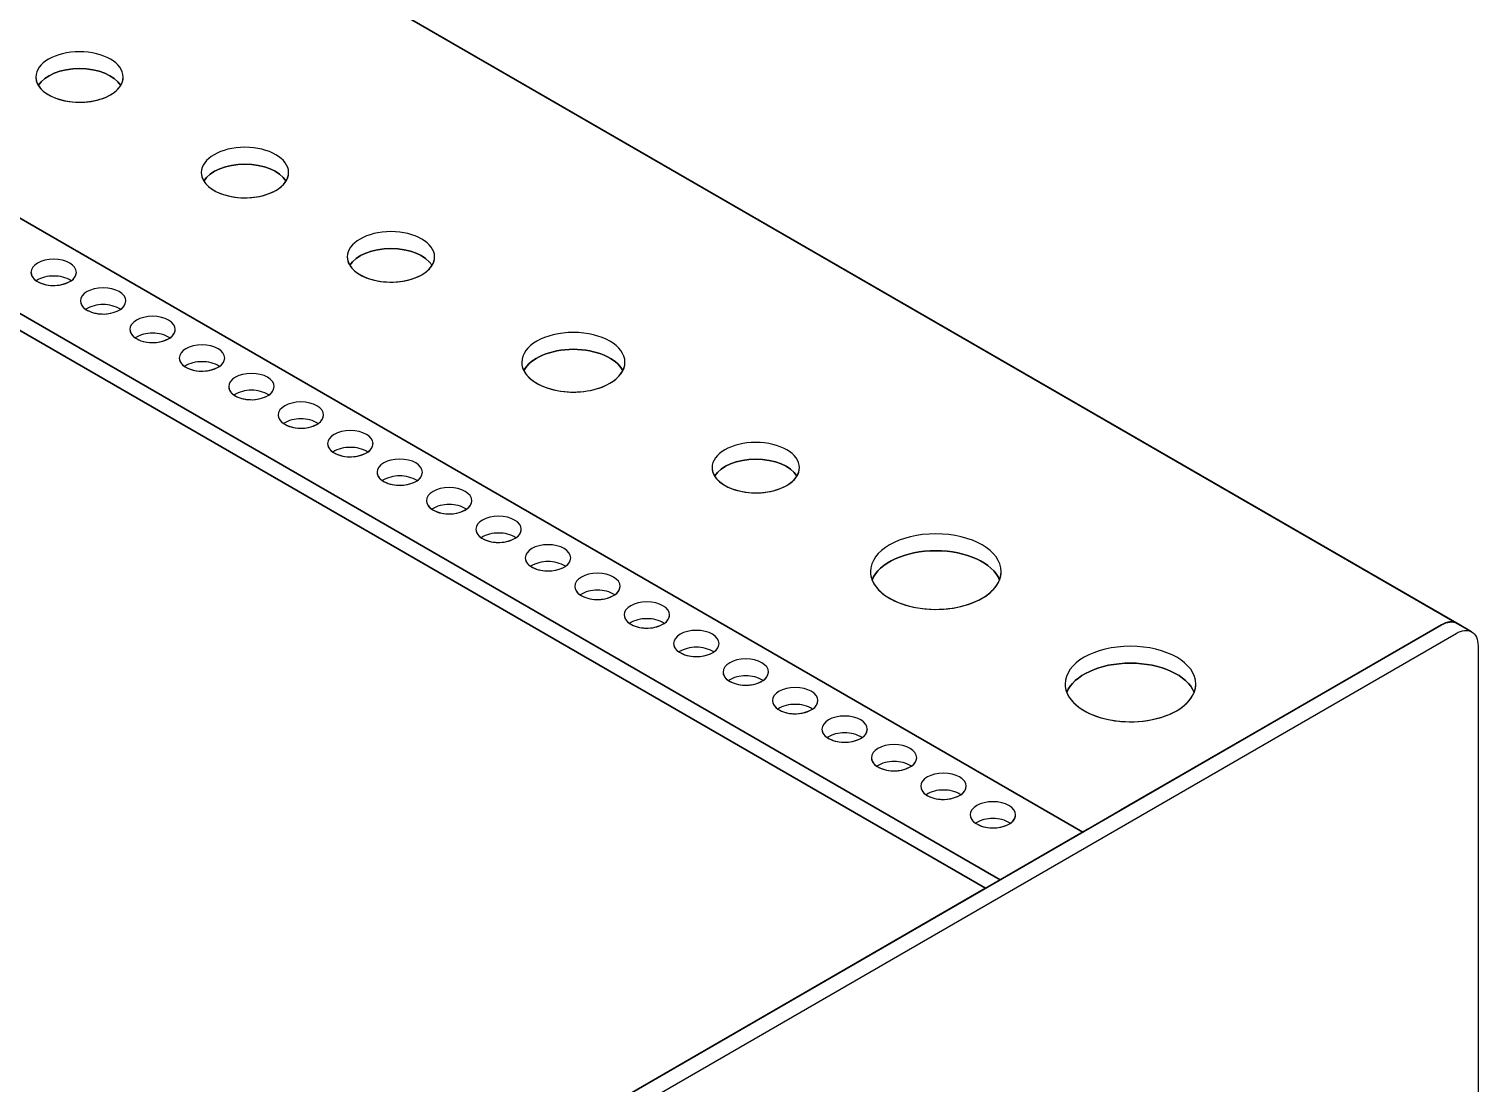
# Model space of a CAD drawing. Header units: inches. Extents: x -5.2 to 15.6, y -18.4 to 3.6.
# Drawn here: x 11.082 to 15.228, y -15.364 to -12.35 of the extents above; entities that cross this region are included whole.
import ezdxf

# ---------------------------------------------------------------- set-up
doc = ezdxf.new("R2010")
doc.units = ezdxf.units.IN
doc.header["$LTSCALE"] = 0.5
doc.header["$MEASUREMENT"] = 0
doc.layers.get('0').update_dxf_attribs({"lineweight": 25, "true_color": 0x000000})

msp = doc.modelspace()

# ---------------------------------------------------------------- linework, layer by layer
for p, q in [((15.1682, -14.0502), (4.684, -7.9972)), ((15.1682, -14.0502), (4.684, -7.9972)), ((4.684, -7.9972), (15.1671, -14.0495)), ((4.6857, -7.998), (15.1682, -14.0502)), ((15.1671, -14.0495), (4.6857, -7.998)), ((14.0973, -14.6465), (3.6691, -8.6258)), ((3.6691, -8.6258), (14.0973, -14.6465)), ((14.0973, -14.6465), (3.6691, -8.6258)), ((3.4325, -8.7624), (13.8606, -14.7831)), ((13.8606, -14.7831), (3.4325, -8.7624)), ((3.4325, -8.7624), (13.8606, -14.7831)), ((3.4325, -8.8106), (13.8189, -14.8072)), ((13.8189, -14.8072), (4.653, -9.5152)), ((4.653, -9.5152), (13.8189, -14.8072)), ((15.1671, -14.0495), (15.1682, -14.0502)), ((15.1674, -14.0498), (15.1693, -14.0509)), ((15.2092, -14.0739), (15.1674, -14.0498)), ((15.2092, -14.0739), (15.1682, -14.0502)), ((15.2092, -14.0739), (15.1684, -14.0503)), ((15.1693, -14.0509), (15.2092, -14.0739)), ((10.2925, -16.8431), (15.1232, -14.0542)), ((10.3343, -16.8672), (15.1649, -14.0783)), ((10.3343, -16.8672), (15.1649, -14.0783)), ((10.3343, -16.8672), (15.1649, -14.0783)), ((15.1229, -14.0543), (14.1967, -14.5891)), ((14.2039, -14.5843), (15.1226, -14.0539)), ((14.2039, -14.5843), (15.1226, -14.054)), ((14.2039, -14.5849), (15.1226, -14.0542)), ((15.1226, -14.0542), (14.2039, -14.5843)), ((14.2039, -14.5849), (15.1229, -14.0543)), ((15.1226, -14.054), (15.1226, -14.0539)), ((15.1226, -14.0539), (15.1232, -14.0542)), ((15.1226, -14.0545), (15.1226, -14.0539)), ((15.2275, -14.1145), (15.2275, -15.5128)), ((15.2275, -14.1145), (15.2275, -15.5128)), ((15.2275, -14.1145), (15.2275, -15.5128)), ((14.1967, -14.5891), (14.0973, -14.6465)), ((14.2039, -14.5849), (14.1092, -14.6396)), ((14.1967, -14.5891), (14.1092, -14.6396)), ((14.1092, -14.6396), (14.1967, -14.5891)), ((14.1967, -14.5891), (14.2039, -14.5849)), ((14.2039, -14.5849), (14.1967, -14.5891)), ((14.2039, -14.5843), (14.2039, -14.5849)), ((14.2039, -14.5843), (14.2039, -14.5849)), ((14.2039, -14.5843), (14.2039, -14.5849)), ((14.0973, -14.6465), (13.8189, -14.8072)), ((14.1092, -14.6396), (13.8606, -14.7831)), ((13.8606, -14.7831), (14.0973, -14.6465)), ((13.8606, -14.7831), (14.0973, -14.6465)), ((14.0973, -14.6465), (14.1092, -14.6396)), ((14.0973, -14.6465), (14.109, -14.6397)), ((14.109, -14.6397), (14.1093, -14.6396)), ((13.8606, -14.7831), (10.7522, -16.5778)), ((13.8189, -14.8072), (13.8606, -14.7831)), ((13.8189, -14.8072), (13.8606, -14.7831)), ((13.8189, -14.8072), (10.5355, -16.7028)), ((10.7522, -16.5778), (13.8189, -14.8072)), ((10.7522, -16.5778), (13.8189, -14.8072))]:
    msp.add_line(p, q)
for centre, radius, start, end in [((11.1474, -12.4867), 0.0458, 180.6547, 212.517), ((11.1474, -12.4867), 0.0458, 180.6547, 212.517), ((11.2761, -12.4663), 0.0818, 298.3461, 326.5573), ((11.2761, -12.4663), 0.0818, 298.3461, 326.5573), ((11.3057, -12.4867), 0.0458, 327.483, 359.3453), ((11.3057, -12.4867), 0.0458, 327.483, 359.3453), ((11.6205, -12.76), 0.0457, 180.5831, 212.523), ((11.6205, -12.76), 0.0457, 180.5831, 212.523), ((11.7791, -12.7599), 0.0458, 327.4025, 359.3195), ((11.7791, -12.7599), 0.0458, 327.4025, 359.3195), ((11.7493, -12.7395), 0.0819, 298.3784, 326.5649), ((11.7493, -12.7395), 0.0819, 298.3784, 326.5649), ((12.0381, -13.001), 0.0458, 180.6796, 212.5963), ((12.0381, -13.001), 0.0458, 180.6796, 212.5963), ((12.1967, -13.0011), 0.0457, 327.4782, 359.4178), ((12.1967, -13.0011), 0.0457, 327.4782, 359.4178), ((11.118, -13.0436), 0.0303, 184.212, 240.251), ((11.118, -13.0436), 0.0303, 184.212, 240.251), ((11.1503, -13.1467), 0.0902, 88.4682, 121.6671), ((11.1503, -13.1467), 0.0902, 88.4682, 121.6671), ((11.1503, -13.1467), 0.0902, 88.4682, 121.6671), ((11.1551, -13.1467), 0.0902, 58.3329, 91.5318), ((11.1551, -13.1467), 0.0902, 58.3329, 91.5318), ((11.1551, -13.1467), 0.0902, 58.3329, 91.5318), ((11.1853, -13.0427), 0.0325, 294.1845, 354.4984), ((11.1874, -13.0436), 0.0303, 299.749, 355.788), ((11.1874, -13.0436), 0.0303, 299.749, 355.788), ((12.167, -12.9807), 0.0817, 298.2978, 326.5684), ((12.167, -12.9807), 0.0817, 298.2978, 326.5684), ((11.1498, -12.9946), 0.0887, 238.1486, 270.0692), ((11.1498, -12.9946), 0.0887, 238.1486, 270.0692), ((11.1523, -12.9812), 0.1022, 256.1463, 296.9564), ((11.1541, -12.988), 0.0953, 267.4582, 297.852), ((11.1541, -12.988), 0.0953, 267.4582, 297.852), ((11.1701, -13.0228), 0.0571, 299.9447, 304.4805), ((11.1701, -13.0228), 0.0571, 299.9447, 304.4805), ((11.2594, -13.1252), 0.0303, 184.2121, 240.2507), ((11.2594, -13.1252), 0.0303, 184.2121, 240.2507), ((11.2917, -13.2283), 0.0902, 88.468, 121.6669), ((11.2917, -13.2283), 0.0902, 88.468, 121.6669), ((11.2917, -13.2283), 0.0902, 88.468, 121.6669), ((11.2965, -13.2283), 0.0902, 58.3331, 91.532), ((11.2965, -13.2283), 0.0902, 58.3331, 91.532), ((11.2965, -13.2283), 0.0902, 58.3331, 91.532), ((11.3268, -13.1244), 0.0325, 294.1763, 354.5064), ((11.3288, -13.1252), 0.0303, 299.7493, 355.7879), ((11.3288, -13.1252), 0.0303, 299.7493, 355.7879), ((11.2912, -13.0762), 0.0887, 238.149, 270.0689), ((11.2912, -13.0762), 0.0887, 238.149, 270.0689), ((11.2937, -13.0629), 0.1022, 256.1465, 296.9565), ((11.2955, -13.0697), 0.0953, 267.4577, 297.8526), ((11.2955, -13.0697), 0.0953, 267.4577, 297.8526), ((11.3115, -13.1045), 0.0571, 299.9428, 304.4799), ((11.3115, -13.1045), 0.0571, 299.9428, 304.4799), ((11.4008, -13.2069), 0.0303, 184.2121, 240.251), ((11.4008, -13.2069), 0.0303, 184.2121, 240.251), ((11.4331, -13.31), 0.0902, 88.4632, 121.662), ((11.4331, -13.31), 0.0902, 88.4632, 121.662), ((11.4331, -13.31), 0.0902, 88.4632, 121.662), ((11.4379, -13.3101), 0.0903, 58.3574, 91.5105), ((11.4379, -13.3101), 0.0903, 58.3574, 91.5105), ((11.4379, -13.3101), 0.0903, 58.3574, 91.5105), ((11.4682, -13.206), 0.0325, 294.1172, 354.487), ((11.4702, -13.2069), 0.0304, 299.7918, 355.7585), ((11.4702, -13.2069), 0.0304, 299.7918, 355.7585), ((11.4326, -13.1578), 0.0888, 238.1605, 270.0649), ((11.4326, -13.1578), 0.0888, 238.1605, 270.0649), ((11.4351, -13.1446), 0.1022, 256.1431, 296.9603), ((11.4369, -13.1514), 0.0952, 267.4559, 297.8661), ((11.4369, -13.1514), 0.0952, 267.4559, 297.8661), ((11.4522, -13.1844), 0.059, 299.7908, 304.2116), ((11.4522, -13.1844), 0.059, 299.7908, 304.2116), ((11.5422, -13.2886), 0.0303, 184.1436, 240.306), ((11.5422, -13.2886), 0.0303, 184.1436, 240.306), ((11.5745, -13.3916), 0.0901, 88.4536, 121.6785), ((11.5745, -13.3916), 0.0901, 88.4536, 121.6785), ((11.5745, -13.3916), 0.0901, 88.4536, 121.6785), ((11.5794, -13.3918), 0.0903, 58.3574, 91.5105), ((11.5794, -13.3918), 0.0903, 58.3574, 91.5105), ((11.5794, -13.3918), 0.0903, 58.3574, 91.5105), ((11.6096, -13.2876), 0.0325, 294.1172, 354.487), ((11.6116, -13.2885), 0.0304, 299.7918, 355.7586), ((11.6116, -13.2885), 0.0304, 299.7918, 355.7586), ((12.5442, -13.3026), 0.0525, 180.335, 207.7212), ((12.5442, -13.3026), 0.0525, 180.335, 207.7212), ((12.734, -13.3025), 0.053, 332.4093, 359.5345), ((12.734, -13.3025), 0.053, 332.4093, 359.5345), ((11.574, -13.2395), 0.0887, 238.1466, 270.0712), ((11.574, -13.2395), 0.0887, 238.1466, 270.0712), ((11.5766, -13.2262), 0.1021, 256.138, 296.966), ((11.5784, -13.2331), 0.0952, 267.4553, 297.8667), ((11.5784, -13.2331), 0.0952, 267.4553, 297.8667), ((11.5936, -13.2661), 0.059, 299.7908, 304.2116), ((11.5936, -13.2661), 0.059, 299.7908, 304.2116), ((12.7004, -13.2813), 0.0927, 297.8878, 330.426), ((12.7004, -13.2813), 0.0927, 297.8878, 330.426), ((11.6836, -13.3702), 0.0303, 184.144, 240.3048), ((11.6836, -13.3702), 0.0303, 184.144, 240.3048), ((11.716, -13.4732), 0.0901, 88.454, 121.6789), ((11.716, -13.4732), 0.0901, 88.454, 121.6789), ((11.716, -13.4732), 0.0901, 88.454, 121.6789), ((11.7208, -13.4734), 0.0903, 58.3569, 91.5101), ((11.7208, -13.4734), 0.0903, 58.3569, 91.5101), ((11.7208, -13.4734), 0.0903, 58.3569, 91.5101), ((11.751, -13.3693), 0.0325, 294.2246, 354.4919), ((11.7531, -13.3702), 0.0304, 299.7931, 355.7582), ((11.7531, -13.3702), 0.0304, 299.7931, 355.7582), ((11.7154, -13.3212), 0.0887, 238.1479, 270.0699), ((11.7154, -13.3212), 0.0887, 238.1479, 270.0699), ((11.718, -13.3078), 0.1023, 256.1511, 296.9457), ((11.7198, -13.3145), 0.0955, 267.4745, 297.8286), ((11.7198, -13.3145), 0.0955, 267.4745, 297.8286), ((11.7286, -13.338), 0.0706, 300.4292, 304.0941), ((11.7286, -13.338), 0.0706, 300.4292, 304.0941), ((11.8251, -13.4518), 0.0304, 184.2412, 240.2075), ((11.8251, -13.4518), 0.0304, 184.2412, 240.2075), ((11.8574, -13.5549), 0.0901, 88.454, 121.6789), ((11.8574, -13.5549), 0.0901, 88.454, 121.6789), ((11.8574, -13.5549), 0.0901, 88.454, 121.6789), ((11.8622, -13.555), 0.0902, 58.339, 91.528), ((11.8622, -13.555), 0.0902, 58.339, 91.528), ((11.8622, -13.555), 0.0902, 58.339, 91.528), ((11.8924, -13.4509), 0.0325, 294.2246, 354.4919), ((11.8945, -13.4518), 0.0304, 299.7925, 355.7588), ((11.8945, -13.4518), 0.0304, 299.7925, 355.7588), ((11.8569, -13.4028), 0.0887, 238.1479, 270.0699), ((11.8569, -13.4028), 0.0887, 238.1479, 270.0699), ((11.8594, -13.3894), 0.1023, 256.1511, 296.9457), ((11.8612, -13.3962), 0.0954, 267.459, 297.8441), ((11.8612, -13.3962), 0.0954, 267.459, 297.8441), ((11.8768, -13.4305), 0.0578, 300.0228, 304.5005), ((11.8768, -13.4305), 0.0578, 300.0228, 304.5005), ((11.9666, -13.5335), 0.0304, 184.2414, 240.2082), ((11.9666, -13.5335), 0.0304, 184.2414, 240.2082), ((11.9988, -13.6366), 0.0902, 88.472, 121.661), ((11.9988, -13.6366), 0.0902, 88.472, 121.661), ((11.9988, -13.6366), 0.0902, 88.472, 121.661), ((12.0036, -13.6366), 0.0902, 58.339, 91.528), ((12.0036, -13.6366), 0.0902, 58.339, 91.528), ((12.0036, -13.6366), 0.0902, 58.339, 91.528), ((12.0338, -13.5326), 0.0325, 294.2256, 354.4909), ((12.0359, -13.5335), 0.0304, 299.7918, 355.7586), ((12.0359, -13.5335), 0.0304, 299.7918, 355.7586), ((11.9983, -13.4845), 0.0887, 238.1454, 270.0751), ((11.9983, -13.4845), 0.0887, 238.1454, 270.0751), ((12.0009, -13.4712), 0.1022, 256.1463, 296.9571), ((12.0026, -13.4779), 0.0954, 267.4541, 297.8455), ((12.0026, -13.4779), 0.0954, 267.4541, 297.8455), ((12.0182, -13.512), 0.058, 300.0334, 304.4983), ((12.0182, -13.512), 0.058, 300.0334, 304.4983), ((12.108, -13.6151), 0.0304, 184.2414, 240.2056), ((12.108, -13.6151), 0.0304, 184.2414, 240.2056), ((12.1402, -13.7183), 0.0902, 88.473, 121.6634), ((12.1402, -13.7183), 0.0902, 88.473, 121.6634), ((12.1402, -13.7183), 0.0902, 88.473, 121.6634), ((12.1451, -13.7182), 0.0901, 58.3187, 91.545), ((12.1451, -13.7182), 0.0901, 58.3187, 91.545), ((12.1451, -13.7182), 0.0901, 58.3187, 91.545), ((12.1753, -13.6142), 0.0325, 294.2192, 354.4965), ((12.1773, -13.6151), 0.0304, 299.7944, 355.7586), ((12.1773, -13.6151), 0.0304, 299.7944, 355.7586), ((13.0824, -13.6037), 0.0461, 180.7119, 212.3911), ((13.0824, -13.6037), 0.0461, 180.7119, 212.3911), ((13.2108, -13.5831), 0.082, 298.3579, 326.5074), ((13.2108, -13.5831), 0.082, 298.3579, 326.5074), ((13.2403, -13.6037), 0.0461, 327.6089, 359.2881), ((13.2403, -13.6037), 0.0461, 327.6089, 359.2881), ((12.1397, -13.566), 0.0888, 238.1655, 270.0568), ((12.1397, -13.566), 0.0888, 238.1655, 270.0568), ((12.1423, -13.5528), 0.1022, 256.1445, 296.959), ((12.144, -13.5596), 0.0953, 267.4517, 297.8496), ((12.144, -13.5596), 0.0953, 267.4517, 297.8496), ((12.1593, -13.5933), 0.0585, 300.0354, 304.4625), ((12.1593, -13.5933), 0.0585, 300.0354, 304.4625), ((12.2494, -13.6968), 0.0304, 184.2414, 240.2056), ((12.2494, -13.6968), 0.0304, 184.2414, 240.2056), ((12.2817, -13.8), 0.0903, 88.4909, 121.6455), ((12.2817, -13.8), 0.0903, 88.4909, 121.6455), ((12.2817, -13.8), 0.0903, 88.4909, 121.6455), ((12.2865, -13.7998), 0.0901, 58.3187, 91.545), ((12.2865, -13.7998), 0.0901, 58.3187, 91.545), ((12.2865, -13.7998), 0.0901, 58.3187, 91.545), ((12.3167, -13.6959), 0.0325, 294.2192, 354.4965), ((12.3188, -13.6968), 0.0303, 299.6966, 355.8564), ((12.3188, -13.6968), 0.0303, 299.6966, 355.8564), ((12.2811, -13.6477), 0.0888, 238.1655, 270.0568), ((12.2811, -13.6477), 0.0888, 238.1655, 270.0568), ((12.2837, -13.6345), 0.1022, 256.1445, 296.959), ((12.2855, -13.6412), 0.0953, 267.4517, 297.8496), ((12.2855, -13.6412), 0.0953, 267.4517, 297.8496), ((12.3007, -13.6749), 0.0585, 300.0354, 304.4625), ((12.3007, -13.6749), 0.0585, 300.0354, 304.4625), ((12.3908, -13.7784), 0.0304, 184.2414, 240.2056), ((12.3908, -13.7784), 0.0304, 184.2414, 240.2056), ((12.4231, -13.8817), 0.0903, 88.4909, 121.6455), ((12.4231, -13.8817), 0.0903, 88.4909, 121.6455), ((12.4231, -13.8817), 0.0903, 88.4909, 121.6455), ((12.4279, -13.8815), 0.0901, 58.3187, 91.545), ((12.4279, -13.8815), 0.0901, 58.3187, 91.545), ((12.4279, -13.8815), 0.0901, 58.3187, 91.545), ((12.4581, -13.7775), 0.0325, 294.2192, 354.4965), ((12.4602, -13.7785), 0.0303, 299.6966, 355.8564), ((12.4602, -13.7785), 0.0303, 299.6966, 355.8564), ((12.4226, -13.7293), 0.0888, 238.1655, 270.0568), ((12.4226, -13.7293), 0.0888, 238.1655, 270.0568), ((12.4251, -13.7161), 0.1022, 256.1445, 296.959), ((12.4269, -13.723), 0.0952, 267.4362, 297.8651), ((12.4269, -13.723), 0.0952, 267.4362, 297.8651), ((12.4422, -13.7566), 0.0585, 300.0354, 304.4625), ((12.4422, -13.7566), 0.0585, 300.0354, 304.4625), ((12.5322, -13.8601), 0.0304, 184.2414, 240.2056), ((12.5322, -13.8601), 0.0304, 184.2414, 240.2056), ((12.5645, -13.9633), 0.0903, 88.4909, 121.6455), ((12.5645, -13.9633), 0.0903, 88.4909, 121.6455), ((12.5645, -13.9633), 0.0903, 88.4909, 121.6455), ((12.564, -13.811), 0.0888, 238.1655, 270.0568), ((12.564, -13.811), 0.0888, 238.1655, 270.0568), ((12.5693, -13.9631), 0.0901, 58.3187, 91.545), ((12.5693, -13.9631), 0.0901, 58.3187, 91.545), ((12.5693, -13.9631), 0.0901, 58.3187, 91.545), ((12.5996, -13.8592), 0.0324, 294.1368, 354.5789), ((12.5836, -13.8382), 0.0585, 300.0354, 304.4625), ((12.5836, -13.8382), 0.0585, 300.0354, 304.4625), ((12.6017, -13.8601), 0.0303, 299.6966, 355.8564), ((12.6017, -13.8601), 0.0303, 299.6966, 355.8564), ((12.5665, -13.7978), 0.1021, 256.1386, 296.9648), ((12.5683, -13.8046), 0.0952, 267.4362, 297.8651), ((12.5683, -13.8046), 0.0952, 267.4362, 297.8651), ((13.555, -13.9013), 0.0657, 180.3025, 201.8708), ((13.555, -13.9013), 0.0657, 180.3025, 201.8708), ((13.7578, -13.8792), 0.1111, 297.2288, 335.2322), ((13.7578, -13.8792), 0.1111, 297.2288, 335.2322), ((13.7985, -13.9015), 0.0649, 337.9952, 359.8315), ((13.7985, -13.9015), 0.0649, 337.9952, 359.8315), ((12.6736, -13.9418), 0.0303, 184.1436, 240.3034), ((12.6736, -13.9418), 0.0303, 184.1436, 240.3034), ((12.7059, -14.0448), 0.0901, 88.455, 121.6813), ((12.7059, -14.0448), 0.0901, 88.455, 121.6813), ((12.7059, -14.0448), 0.0901, 88.455, 121.6813), ((12.7054, -13.8928), 0.0886, 238.1258, 270.0965), ((12.7054, -13.8928), 0.0886, 238.1258, 270.0965), ((12.7108, -14.0447), 0.0901, 58.3117, 91.5292), ((12.7108, -14.0447), 0.0901, 58.3117, 91.5292), ((12.7108, -14.0447), 0.0901, 58.3117, 91.5292), ((12.741, -13.9408), 0.0325, 294.1113, 354.4921), ((12.7298, -13.9274), 0.0495, 299.6353, 304.8626), ((12.7298, -13.9274), 0.0495, 299.6353, 304.8626), ((12.7431, -13.9417), 0.0303, 299.6602, 355.7589), ((12.7431, -13.9417), 0.0303, 299.6602, 355.7589), ((12.7079, -13.8794), 0.1021, 256.1386, 296.9648), ((12.7098, -13.8863), 0.0952, 267.449, 297.8721), ((12.7098, -13.8863), 0.0952, 267.449, 297.8721), ((12.815, -14.0234), 0.0303, 184.1436, 240.3034), ((12.815, -14.0234), 0.0303, 184.1436, 240.3034), ((12.8473, -14.1264), 0.0901, 88.455, 121.6813), ((12.8473, -14.1264), 0.0901, 88.455, 121.6813), ((12.8473, -14.1264), 0.0901, 88.455, 121.6813), ((12.8468, -13.9744), 0.0887, 238.1456, 270.0766), ((12.8468, -13.9744), 0.0887, 238.1456, 270.0766), ((12.8494, -13.9611), 0.1021, 256.1386, 296.9648), ((12.8512, -13.968), 0.0952, 267.449, 297.8721), ((12.8512, -13.968), 0.0952, 267.449, 297.8721), ((12.8521, -14.1266), 0.0903, 58.3545, 91.5091), ((12.8521, -14.1266), 0.0903, 58.3545, 91.5091), ((12.8521, -14.1266), 0.0903, 58.3545, 91.5091), ((12.8824, -14.0225), 0.0325, 294.1113, 354.4921), ((12.8661, -14.0005), 0.0595, 299.7929, 304.1759), ((12.8661, -14.0005), 0.0595, 299.7929, 304.1759), ((12.8844, -14.0234), 0.0304, 299.7944, 355.7586), ((12.8844, -14.0234), 0.0304, 299.7944, 355.7586), ((15.1465, -14.0842), 0.0404, 55.6274, 59.3376), ((15.1465, -14.0842), 0.0404, 55.6274, 59.3376), ((15.1465, -14.0842), 0.0404, 55.6274, 59.3376), ((12.9564, -14.1051), 0.0303, 184.1436, 240.3034), ((12.9564, -14.1051), 0.0303, 184.1436, 240.3034), ((12.9888, -14.2081), 0.0901, 88.455, 121.6813), ((12.9888, -14.2081), 0.0901, 88.455, 121.6813), ((12.9888, -14.2081), 0.0901, 88.455, 121.6813), ((12.9882, -14.056), 0.0887, 238.1456, 270.0766), ((12.9882, -14.056), 0.0887, 238.1456, 270.0766), ((12.9908, -14.0428), 0.1021, 256.1327, 296.9707), ((12.9926, -14.0496), 0.0952, 267.449, 297.8721), ((12.9926, -14.0496), 0.0952, 267.449, 297.8721), ((12.9936, -14.2083), 0.0903, 58.3545, 91.5091), ((12.9936, -14.2083), 0.0903, 58.3545, 91.5091), ((12.9936, -14.2083), 0.0903, 58.3545, 91.5091), ((13.0238, -14.1041), 0.0325, 294.1113, 354.4921), ((13.0075, -14.0822), 0.0595, 299.7929, 304.1759), ((13.0075, -14.0822), 0.0595, 299.7929, 304.1759), ((13.0259, -14.105), 0.0304, 299.7944, 355.7586), ((13.0259, -14.105), 0.0304, 299.7944, 355.7586), ((13.0979, -14.1867), 0.0304, 184.2414, 240.2056), ((13.0979, -14.1867), 0.0304, 184.2414, 240.2056), ((13.1302, -14.2897), 0.0901, 88.455, 121.6813), ((13.1302, -14.2897), 0.0901, 88.455, 121.6813), ((13.1302, -14.2897), 0.0901, 88.455, 121.6813), ((13.1297, -14.1377), 0.0887, 238.1456, 270.0766), ((13.1297, -14.1377), 0.0887, 238.1456, 270.0766), ((13.1322, -14.1243), 0.1023, 256.1462, 296.95), ((13.134, -14.131), 0.0954, 267.4672, 297.8342), ((13.134, -14.131), 0.0954, 267.4672, 297.8342), ((13.135, -14.2898), 0.0902, 58.3366, 91.527), ((13.135, -14.2898), 0.0902, 58.3366, 91.527), ((13.135, -14.2898), 0.0902, 58.3366, 91.527), ((13.1652, -14.1858), 0.0325, 294.2192, 354.4965), ((13.1424, -14.1539), 0.0713, 300.4354, 304.0626), ((13.1424, -14.1539), 0.0713, 300.4354, 304.0626), ((13.1673, -14.1867), 0.0304, 299.7944, 355.7586), ((13.1673, -14.1867), 0.0304, 299.7944, 355.7586), ((14.1117, -14.2229), 0.0656, 180.2071, 201.7895), ((14.1117, -14.2229), 0.0656, 180.2071, 201.7895), ((14.3145, -14.2006), 0.1112, 297.2137, 335.2023), ((14.3145, -14.2006), 0.1112, 297.2137, 335.2023), ((14.3545, -14.2228), 0.0656, 338.1258, 359.6974), ((14.3545, -14.2228), 0.0656, 338.1258, 359.6974), ((13.2394, -14.2683), 0.0304, 184.2414, 240.2056), ((13.2394, -14.2683), 0.0304, 184.2414, 240.2056), ((13.2716, -14.3715), 0.0902, 88.473, 121.6634), ((13.2716, -14.3715), 0.0902, 88.473, 121.6634), ((13.2716, -14.3715), 0.0902, 88.473, 121.6634), ((13.2711, -14.2193), 0.0887, 238.1456, 270.0766), ((13.2711, -14.2193), 0.0887, 238.1456, 270.0766), ((13.2736, -14.2059), 0.1023, 256.1462, 296.95), ((13.2754, -14.2128), 0.0953, 267.4517, 297.8496), ((13.2754, -14.2128), 0.0953, 267.4517, 297.8496), ((13.2764, -14.3715), 0.0902, 58.3366, 91.527), ((13.2764, -14.3715), 0.0902, 58.3366, 91.527), ((13.2764, -14.3715), 0.0902, 58.3366, 91.527), ((13.3066, -14.2674), 0.0325, 294.2192, 354.4965), ((13.2907, -14.2465), 0.0585, 300.0354, 304.4625), ((13.2907, -14.2465), 0.0585, 300.0354, 304.4625), ((13.3087, -14.2683), 0.0304, 299.7944, 355.7586), ((13.3087, -14.2683), 0.0304, 299.7944, 355.7586), ((13.3808, -14.35), 0.0304, 184.2414, 240.2056), ((13.3808, -14.35), 0.0304, 184.2414, 240.2056), ((13.413, -14.4531), 0.0902, 88.473, 121.6634), ((13.413, -14.4531), 0.0902, 88.473, 121.6634), ((13.413, -14.4531), 0.0902, 88.473, 121.6634), ((13.4125, -14.301), 0.0887, 238.1456, 270.0766), ((13.4125, -14.301), 0.0887, 238.1456, 270.0766), ((13.4151, -14.2877), 0.1022, 256.1445, 296.959), ((13.4168, -14.2944), 0.0953, 267.4517, 297.8496), ((13.4168, -14.2944), 0.0953, 267.4517, 297.8496), ((13.4178, -14.4531), 0.0902, 58.3366, 91.527), ((13.4178, -14.4531), 0.0902, 58.3366, 91.527), ((13.4178, -14.4531), 0.0902, 58.3366, 91.527), ((13.4481, -14.3491), 0.0325, 294.2192, 354.4965), ((13.4321, -14.3281), 0.0585, 300.0354, 304.4625), ((13.4321, -14.3281), 0.0585, 300.0354, 304.4625), ((13.4501, -14.35), 0.0304, 299.7944, 355.7586), ((13.4501, -14.35), 0.0304, 299.7944, 355.7586), ((13.5222, -14.4316), 0.0304, 184.2414, 240.2056), ((13.5222, -14.4316), 0.0304, 184.2414, 240.2056), ((13.5545, -14.5348), 0.0902, 88.473, 121.6634), ((13.5545, -14.5348), 0.0902, 88.473, 121.6634), ((13.5545, -14.5348), 0.0902, 88.473, 121.6634), ((13.5539, -14.3825), 0.0888, 238.1655, 270.0568), ((13.5539, -14.3825), 0.0888, 238.1655, 270.0568), ((13.5565, -14.3693), 0.1022, 256.1445, 296.959), ((13.5583, -14.3761), 0.0953, 267.4517, 297.8496), ((13.5583, -14.3761), 0.0953, 267.4517, 297.8496), ((13.5593, -14.5347), 0.0901, 58.3187, 91.545), ((13.5593, -14.5347), 0.0901, 58.3187, 91.545), ((13.5593, -14.5347), 0.0901, 58.3187, 91.545), ((13.5895, -14.4307), 0.0325, 294.2192, 354.4965), ((13.5735, -14.4098), 0.0585, 300.0354, 304.4625), ((13.5735, -14.4098), 0.0585, 300.0354, 304.4625), ((13.5915, -14.4316), 0.0304, 299.7944, 355.7586), ((13.5915, -14.4316), 0.0304, 299.7944, 355.7586), ((13.6636, -14.5133), 0.0304, 184.2414, 240.2056), ((13.6636, -14.5133), 0.0304, 184.2414, 240.2056), ((13.6959, -14.6165), 0.0903, 88.4909, 121.6455), ((13.6959, -14.6165), 0.0903, 88.4909, 121.6455), ((13.6959, -14.6165), 0.0903, 88.4909, 121.6455), ((13.6954, -14.4642), 0.0888, 238.1655, 270.0568), ((13.6954, -14.4642), 0.0888, 238.1655, 270.0568), ((13.6979, -14.451), 0.1022, 256.1445, 296.959), ((13.6997, -14.4577), 0.0953, 267.4517, 297.8496), ((13.6997, -14.4577), 0.0953, 267.4517, 297.8496), ((13.7007, -14.6163), 0.0901, 58.3187, 91.545), ((13.7007, -14.6163), 0.0901, 58.3187, 91.545), ((13.7007, -14.6163), 0.0901, 58.3187, 91.545), ((13.7309, -14.5124), 0.0325, 294.2192, 354.4965), ((13.715, -14.4914), 0.0585, 300.0354, 304.4625), ((13.715, -14.4914), 0.0585, 300.0354, 304.4625), ((13.733, -14.5133), 0.0303, 299.6966, 355.8564), ((13.733, -14.5133), 0.0303, 299.6966, 355.8564), ((14.2386, -14.6441), 0.0692, 120.1102, 127.3274), ((14.2386, -14.6441), 0.0692, 120.1102, 127.3274), ((14.2386, -14.6441), 0.0692, 120.1102, 127.3274), ((13.805, -14.5949), 0.0304, 184.2414, 240.2056), ((13.805, -14.5949), 0.0304, 184.2414, 240.2056), ((13.8373, -14.6982), 0.0903, 88.4909, 121.6455), ((13.8373, -14.6982), 0.0903, 88.4909, 121.6455), ((13.8373, -14.6982), 0.0903, 88.4909, 121.6455), ((13.8368, -14.5458), 0.0888, 238.1655, 270.0568), ((13.8368, -14.5458), 0.0888, 238.1655, 270.0568), ((13.8393, -14.5326), 0.1022, 256.1445, 296.959), ((13.8411, -14.5395), 0.0952, 267.4362, 297.8651), ((13.8411, -14.5395), 0.0952, 267.4362, 297.8651), ((13.8421, -14.698), 0.0901, 58.3187, 91.545), ((13.8421, -14.698), 0.0901, 58.3187, 91.545), ((13.8421, -14.698), 0.0901, 58.3187, 91.545), ((13.8723, -14.594), 0.0325, 294.2192, 354.4965), ((13.8564, -14.5731), 0.0585, 300.0354, 304.4625), ((13.8564, -14.5731), 0.0585, 300.0354, 304.4625), ((13.8745, -14.595), 0.0303, 299.6966, 355.8564), ((13.8745, -14.595), 0.0303, 299.6966, 355.8564)]:
    msp.add_arc(centre, radius, start, end)
for points in [[(11.2265, -12.4151), (11.1575, -12.4151), (11.1015, -12.4474), (11.1015, -12.4872)], [(11.2265, -12.4151), (11.1575, -12.4151), (11.1015, -12.4474), (11.1015, -12.4872)], [(11.2265, -12.4151), (11.1575, -12.4151), (11.1015, -12.4474), (11.1015, -12.4872)], [(11.3515, -12.4872), (11.3515, -12.4474), (11.2956, -12.4151), (11.2265, -12.4151)], [(11.3515, -12.4872), (11.3515, -12.4474), (11.2956, -12.4151), (11.2265, -12.4151)], [(11.3515, -12.4872), (11.3515, -12.4474), (11.2956, -12.4151), (11.2265, -12.4151)], [(11.2265, -12.4633), (11.1736, -12.4633), (11.1264, -12.4825), (11.1087, -12.5114)], [(11.1087, -12.5114), (11.1264, -12.4825), (11.1736, -12.4633), (11.2265, -12.4633)], [(11.2265, -12.4633), (11.1736, -12.4633), (11.1264, -12.4825), (11.1087, -12.5114)], [(11.3444, -12.5114), (11.3267, -12.4825), (11.2795, -12.4633), (11.2265, -12.4633)], [(11.2265, -12.4633), (11.2795, -12.4633), (11.3267, -12.4825), (11.3444, -12.5114)], [(11.3444, -12.5114), (11.3267, -12.4825), (11.2795, -12.4633), (11.2265, -12.4633)], [(11.1015, -12.4872), (11.1015, -12.5164), (11.132, -12.5428), (11.1787, -12.5539)], [(11.1087, -12.5114), (11.1231, -12.5347), (11.1571, -12.5522), (11.199, -12.5576)], [(11.1087, -12.5114), (11.1231, -12.5347), (11.1571, -12.5522), (11.199, -12.5576)], [(11.3149, -12.5383), (11.3384, -12.5247), (11.3515, -12.5064), (11.3515, -12.4872)], [(11.1787, -12.5539), (11.2254, -12.5651), (11.2792, -12.5589), (11.3149, -12.5383)], [(11.199, -12.5576), (11.2408, -12.5631), (11.2846, -12.5558), (11.3149, -12.5383)], [(11.199, -12.5576), (11.2408, -12.5631), (11.2846, -12.5558), (11.3149, -12.5383)], [(11.6998, -12.6883), (11.6308, -12.6883), (11.5748, -12.7206), (11.5748, -12.7605)], [(11.6998, -12.6883), (11.6308, -12.6883), (11.5748, -12.7206), (11.5748, -12.7605)], [(11.6998, -12.6883), (11.6308, -12.6883), (11.5748, -12.7206), (11.5748, -12.7605)], [(11.8248, -12.7605), (11.8248, -12.7206), (11.7688, -12.6883), (11.6998, -12.6883)], [(11.8248, -12.7605), (11.8248, -12.7206), (11.7688, -12.6883), (11.6998, -12.6883)], [(11.8248, -12.7605), (11.8248, -12.7206), (11.7688, -12.6883), (11.6998, -12.6883)], [(11.5748, -12.7605), (11.5748, -12.7897), (11.6052, -12.816), (11.652, -12.8272)], [(11.6998, -12.7365), (11.6469, -12.7365), (11.5997, -12.7558), (11.582, -12.7846)], [(11.582, -12.7846), (11.5997, -12.7558), (11.6469, -12.7365), (11.6998, -12.7365)], [(11.6998, -12.7365), (11.6469, -12.7365), (11.5997, -12.7558), (11.582, -12.7846)], [(11.8176, -12.7846), (11.7999, -12.7558), (11.7527, -12.7365), (11.6998, -12.7365)], [(11.6998, -12.7365), (11.7527, -12.7365), (11.7999, -12.7558), (11.8176, -12.7846)], [(11.8176, -12.7846), (11.7999, -12.7558), (11.7527, -12.7365), (11.6998, -12.7365)], [(11.7882, -12.8115), (11.8116, -12.798), (11.8248, -12.7796), (11.8248, -12.7605)], [(11.582, -12.7846), (11.5963, -12.8079), (11.6304, -12.8254), (11.6723, -12.8309)], [(11.582, -12.7846), (11.5963, -12.8079), (11.6304, -12.8254), (11.6723, -12.8309)], [(11.652, -12.8272), (11.6987, -12.8383), (11.7524, -12.8322), (11.7882, -12.8115)], [(11.6723, -12.8309), (11.7141, -12.8363), (11.7578, -12.829), (11.7882, -12.8115)], [(11.6723, -12.8309), (11.7141, -12.8363), (11.7578, -12.829), (11.7882, -12.8115)], [(12.1174, -12.9294), (12.0484, -12.9294), (11.9924, -12.9617), (11.9924, -13.0016)], [(12.1174, -12.9294), (12.0484, -12.9294), (11.9924, -12.9617), (11.9924, -13.0016)], [(12.1174, -12.9294), (12.0484, -12.9294), (11.9924, -12.9617), (11.9924, -13.0016)], [(12.2424, -13.0016), (12.2424, -12.9617), (12.1864, -12.9294), (12.1174, -12.9294)], [(12.2424, -13.0016), (12.2424, -12.9617), (12.1864, -12.9294), (12.1174, -12.9294)], [(12.2424, -13.0016), (12.2424, -12.9617), (12.1864, -12.9294), (12.1174, -12.9294)], [(11.1527, -13.0083), (11.1168, -13.0083), (11.0877, -13.0251), (11.0877, -13.0458)], [(11.1527, -13.0083), (11.1168, -13.0083), (11.0877, -13.0251), (11.0877, -13.0458)], [(11.1527, -13.0083), (11.1168, -13.0083), (11.0877, -13.0251), (11.0877, -13.0458)], [(11.2177, -13.0458), (11.2177, -13.0251), (11.1886, -13.0083), (11.1527, -13.0083)], [(11.2177, -13.0458), (11.2177, -13.0251), (11.1886, -13.0083), (11.1527, -13.0083)], [(11.2177, -13.0458), (11.2177, -13.0251), (11.1886, -13.0083), (11.1527, -13.0083)], [(11.9924, -13.0016), (11.9924, -13.0308), (12.0228, -13.0571), (12.0695, -13.0682)], [(12.1174, -12.9776), (12.0645, -12.9776), (12.0173, -12.9969), (11.9996, -13.0257)], [(11.9996, -13.0257), (12.0173, -12.9969), (12.0645, -12.9776), (12.1174, -12.9776)], [(12.1174, -12.9776), (12.0645, -12.9776), (12.0173, -12.9969), (11.9996, -13.0257)], [(12.2352, -13.0257), (12.2175, -12.9969), (12.1703, -12.9776), (12.1174, -12.9776)], [(12.1174, -12.9776), (12.1703, -12.9776), (12.2175, -12.9969), (12.2352, -13.0257)], [(12.2352, -13.0257), (12.2175, -12.9969), (12.1703, -12.9776), (12.1174, -12.9776)], [(12.2058, -13.0526), (12.2292, -13.0391), (12.2424, -13.0207), (12.2424, -13.0016)], [(11.0877, -13.0458), (11.0877, -13.061), (11.1036, -13.0747), (11.1278, -13.0805)], [(11.9996, -13.0257), (12.0139, -13.049), (12.048, -13.0665), (12.0898, -13.072)], [(11.9996, -13.0257), (12.0139, -13.049), (12.048, -13.0665), (12.0898, -13.072)], [(12.0695, -13.0682), (12.1163, -13.0794), (12.17, -13.0732), (12.2058, -13.0526)], [(12.0898, -13.072), (12.1317, -13.0774), (12.1754, -13.0701), (12.2058, -13.0526)], [(12.0898, -13.072), (12.1317, -13.0774), (12.1754, -13.0701), (12.2058, -13.0526)], [(11.2941, -13.09), (11.2582, -13.09), (11.2292, -13.1068), (11.2292, -13.1275)], [(11.2941, -13.09), (11.2582, -13.09), (11.2292, -13.1068), (11.2292, -13.1275)], [(11.2941, -13.09), (11.2582, -13.09), (11.2292, -13.1068), (11.2292, -13.1275)], [(11.3591, -13.1275), (11.3591, -13.1068), (11.33, -13.09), (11.2941, -13.09)], [(11.3591, -13.1275), (11.3591, -13.1068), (11.33, -13.09), (11.2941, -13.09)], [(11.3591, -13.1275), (11.3591, -13.1068), (11.33, -13.09), (11.2941, -13.09)], [(11.2292, -13.1275), (11.2292, -13.1426), (11.245, -13.1563), (11.2693, -13.1621)], [(11.4356, -13.1716), (11.3997, -13.1716), (11.3706, -13.1884), (11.3706, -13.2091)], [(11.4356, -13.1716), (11.3997, -13.1716), (11.3706, -13.1884), (11.3706, -13.2091)], [(11.4356, -13.1716), (11.3997, -13.1716), (11.3706, -13.1884), (11.3706, -13.2091)], [(11.5005, -13.2091), (11.5005, -13.1884), (11.4714, -13.1716), (11.4356, -13.1716)], [(11.5005, -13.2091), (11.5005, -13.1884), (11.4714, -13.1716), (11.4356, -13.1716)], [(11.5005, -13.2091), (11.5005, -13.1884), (11.4714, -13.1716), (11.4356, -13.1716)], [(11.3706, -13.2091), (11.3706, -13.2243), (11.3864, -13.238), (11.4107, -13.2438)], [(12.6394, -13.2177), (12.5578, -13.2177), (12.4917, -13.2559), (12.4917, -13.3029)], [(12.6394, -13.2177), (12.5578, -13.2177), (12.4917, -13.2559), (12.4917, -13.3029)], [(12.6394, -13.2177), (12.5578, -13.2177), (12.4917, -13.2559), (12.4917, -13.3029)], [(12.787, -13.3029), (12.787, -13.2559), (12.7209, -13.2177), (12.6394, -13.2177)], [(12.787, -13.3029), (12.787, -13.2559), (12.7209, -13.2177), (12.6394, -13.2177)], [(12.787, -13.3029), (12.787, -13.2559), (12.7209, -13.2177), (12.6394, -13.2177)], [(11.577, -13.2533), (11.5411, -13.2533), (11.512, -13.27), (11.512, -13.2908)], [(11.577, -13.2533), (11.5411, -13.2533), (11.512, -13.27), (11.512, -13.2908)], [(11.577, -13.2533), (11.5411, -13.2533), (11.512, -13.27), (11.512, -13.2908)], [(11.6419, -13.2908), (11.6419, -13.27), (11.6128, -13.2533), (11.577, -13.2533)], [(11.6419, -13.2908), (11.6419, -13.27), (11.6128, -13.2533), (11.577, -13.2533)], [(11.6419, -13.2908), (11.6419, -13.27), (11.6128, -13.2533), (11.577, -13.2533)], [(11.512, -13.2908), (11.512, -13.3059), (11.5278, -13.3196), (11.5521, -13.3254)], [(12.4917, -13.3029), (12.4917, -13.3374), (12.5277, -13.3685), (12.5829, -13.3817)], [(12.6394, -13.2659), (12.5739, -13.2659), (12.5163, -13.2908), (12.4978, -13.327)], [(12.4978, -13.327), (12.5163, -13.2908), (12.5739, -13.2659), (12.6394, -13.2659)], [(12.6394, -13.2659), (12.5739, -13.2659), (12.5163, -13.2908), (12.4978, -13.327)], [(12.781, -13.327), (12.7624, -13.2908), (12.7048, -13.2659), (12.6394, -13.2659)], [(12.6394, -13.2659), (12.7048, -13.2659), (12.7624, -13.2908), (12.781, -13.327)], [(12.781, -13.327), (12.7624, -13.2908), (12.7048, -13.2659), (12.6394, -13.2659)], [(12.7437, -13.3632), (12.7715, -13.3472), (12.787, -13.3255), (12.787, -13.3029)], [(11.7184, -13.3349), (11.6825, -13.3349), (11.6534, -13.3517), (11.6534, -13.3724)], [(11.7184, -13.3349), (11.6825, -13.3349), (11.6534, -13.3517), (11.6534, -13.3724)], [(11.7184, -13.3349), (11.6825, -13.3349), (11.6534, -13.3517), (11.6534, -13.3724)], [(11.7834, -13.3724), (11.7834, -13.3517), (11.7543, -13.3349), (11.7184, -13.3349)], [(11.7834, -13.3724), (11.7834, -13.3517), (11.7543, -13.3349), (11.7184, -13.3349)], [(11.7834, -13.3724), (11.7834, -13.3517), (11.7543, -13.3349), (11.7184, -13.3349)], [(12.4978, -13.327), (12.5125, -13.3559), (12.5524, -13.3781), (12.6029, -13.3855)], [(12.4978, -13.327), (12.5125, -13.3559), (12.5524, -13.3781), (12.6029, -13.3855)], [(11.6534, -13.3724), (11.6534, -13.3876), (11.6693, -13.4013), (11.6935, -13.4071)], [(12.5829, -13.3817), (12.638, -13.3949), (12.7015, -13.3876), (12.7437, -13.3632)], [(12.6029, -13.3855), (12.6534, -13.393), (12.7069, -13.3845), (12.7437, -13.3632)], [(12.6029, -13.3855), (12.6534, -13.393), (12.7069, -13.3845), (12.7437, -13.3632)], [(11.8598, -13.4166), (11.8239, -13.4166), (11.7948, -13.4333), (11.7948, -13.4541)], [(11.8598, -13.4166), (11.8239, -13.4166), (11.7948, -13.4333), (11.7948, -13.4541)], [(11.8598, -13.4166), (11.8239, -13.4166), (11.7948, -13.4333), (11.7948, -13.4541)], [(11.9248, -13.4541), (11.9248, -13.4333), (11.8957, -13.4166), (11.8598, -13.4166)], [(11.9248, -13.4541), (11.9248, -13.4333), (11.8957, -13.4166), (11.8598, -13.4166)], [(11.9248, -13.4541), (11.9248, -13.4333), (11.8957, -13.4166), (11.8598, -13.4166)], [(11.7948, -13.4541), (11.7948, -13.4692), (11.8107, -13.4829), (11.8349, -13.4887)], [(12.0012, -13.4982), (11.9654, -13.4982), (11.9363, -13.515), (11.9363, -13.5357)], [(12.0012, -13.4982), (11.9654, -13.4982), (11.9363, -13.515), (11.9363, -13.5357)], [(12.0012, -13.4982), (11.9654, -13.4982), (11.9363, -13.515), (11.9363, -13.5357)], [(12.0662, -13.5357), (12.0662, -13.515), (12.0371, -13.4982), (12.0012, -13.4982)], [(12.0662, -13.5357), (12.0662, -13.515), (12.0371, -13.4982), (12.0012, -13.4982)], [(12.0662, -13.5357), (12.0662, -13.515), (12.0371, -13.4982), (12.0012, -13.4982)], [(11.9363, -13.5357), (11.9363, -13.5509), (11.9521, -13.5646), (11.9764, -13.5704)], [(13.1613, -13.5321), (13.0923, -13.5321), (13.0363, -13.5644), (13.0363, -13.6043)], [(13.1613, -13.5321), (13.0923, -13.5321), (13.0363, -13.5644), (13.0363, -13.6043)], [(13.1613, -13.5321), (13.0923, -13.5321), (13.0363, -13.5644), (13.0363, -13.6043)], [(13.2863, -13.6043), (13.2863, -13.5644), (13.2304, -13.5321), (13.1613, -13.5321)], [(13.2863, -13.6043), (13.2863, -13.5644), (13.2304, -13.5321), (13.1613, -13.5321)], [(13.2863, -13.6043), (13.2863, -13.5644), (13.2304, -13.5321), (13.1613, -13.5321)], [(12.1426, -13.5799), (12.1068, -13.5799), (12.0777, -13.5966), (12.0777, -13.6174)], [(12.1426, -13.5799), (12.1068, -13.5799), (12.0777, -13.5966), (12.0777, -13.6174)], [(12.1426, -13.5799), (12.1068, -13.5799), (12.0777, -13.5966), (12.0777, -13.6174)], [(12.2076, -13.6174), (12.2076, -13.5966), (12.1785, -13.5799), (12.1426, -13.5799)], [(12.2076, -13.6174), (12.2076, -13.5966), (12.1785, -13.5799), (12.1426, -13.5799)], [(12.2076, -13.6174), (12.2076, -13.5966), (12.1785, -13.5799), (12.1426, -13.5799)], [(13.1613, -13.5804), (13.1084, -13.5804), (13.0612, -13.5996), (13.0435, -13.6284)], [(13.0435, -13.6284), (13.0612, -13.5996), (13.1084, -13.5804), (13.1613, -13.5804)], [(13.1613, -13.5804), (13.1084, -13.5804), (13.0612, -13.5996), (13.0435, -13.6284)], [(13.2792, -13.6284), (13.2615, -13.5996), (13.2143, -13.5804), (13.1613, -13.5804)], [(13.1613, -13.5804), (13.2143, -13.5804), (13.2615, -13.5996), (13.2792, -13.6284)], [(13.2792, -13.6284), (13.2615, -13.5996), (13.2143, -13.5804), (13.1613, -13.5804)], [(12.0777, -13.6174), (12.0777, -13.6325), (12.0935, -13.6462), (12.1178, -13.652)], [(13.0363, -13.6043), (13.0363, -13.6335), (13.0668, -13.6598), (13.1135, -13.671)], [(13.0435, -13.6284), (13.0578, -13.6518), (13.0919, -13.6692), (13.1338, -13.6747)], [(13.0435, -13.6284), (13.0578, -13.6518), (13.0919, -13.6692), (13.1338, -13.6747)], [(13.2497, -13.6553), (13.2732, -13.6418), (13.2863, -13.6234), (13.2863, -13.6043)], [(12.2841, -13.6615), (12.2482, -13.6615), (12.2191, -13.6783), (12.2191, -13.699)], [(12.2841, -13.6615), (12.2482, -13.6615), (12.2191, -13.6783), (12.2191, -13.699)], [(12.2841, -13.6615), (12.2482, -13.6615), (12.2191, -13.6783), (12.2191, -13.699)], [(12.349, -13.699), (12.349, -13.6783), (12.3199, -13.6615), (12.2841, -13.6615)], [(12.349, -13.699), (12.349, -13.6783), (12.3199, -13.6615), (12.2841, -13.6615)], [(12.349, -13.699), (12.349, -13.6783), (12.3199, -13.6615), (12.2841, -13.6615)], [(13.1135, -13.671), (13.1602, -13.6821), (13.214, -13.676), (13.2497, -13.6553)], [(13.1338, -13.6747), (13.1756, -13.6802), (13.2194, -13.6728), (13.2497, -13.6553)], [(13.1338, -13.6747), (13.1756, -13.6802), (13.2194, -13.6728), (13.2497, -13.6553)], [(12.2191, -13.699), (12.2191, -13.7142), (12.2349, -13.7279), (12.2592, -13.7337)], [(12.4255, -13.7432), (12.3896, -13.7432), (12.3605, -13.7599), (12.3605, -13.7807)], [(12.4255, -13.7432), (12.3896, -13.7432), (12.3605, -13.7599), (12.3605, -13.7807)], [(12.4255, -13.7432), (12.3896, -13.7432), (12.3605, -13.7599), (12.3605, -13.7807)], [(12.4904, -13.7807), (12.4904, -13.7599), (12.4614, -13.7432), (12.4255, -13.7432)], [(12.4904, -13.7807), (12.4904, -13.7599), (12.4614, -13.7432), (12.4255, -13.7432)], [(12.4904, -13.7807), (12.4904, -13.7599), (12.4614, -13.7432), (12.4255, -13.7432)], [(12.3605, -13.7807), (12.3605, -13.7958), (12.3763, -13.8095), (12.4006, -13.8153)], [(13.6763, -13.7937), (13.5731, -13.7937), (13.4893, -13.842), (13.4893, -13.9016)], [(13.6763, -13.7937), (13.5731, -13.7937), (13.4893, -13.842), (13.4893, -13.9016)], [(13.6763, -13.7937), (13.5731, -13.7937), (13.4893, -13.842), (13.4893, -13.9016)], [(13.8634, -13.9016), (13.8634, -13.842), (13.7797, -13.7937), (13.6763, -13.7937)], [(13.8634, -13.9016), (13.8634, -13.842), (13.7797, -13.7937), (13.6763, -13.7937)], [(13.8634, -13.9016), (13.8634, -13.842), (13.7797, -13.7937), (13.6763, -13.7937)], [(12.5669, -13.8248), (12.531, -13.8248), (12.5019, -13.8416), (12.5019, -13.8623)], [(12.5669, -13.8248), (12.531, -13.8248), (12.5019, -13.8416), (12.5019, -13.8623)], [(12.5669, -13.8248), (12.531, -13.8248), (12.5019, -13.8416), (12.5019, -13.8623)], [(12.6319, -13.8623), (12.6319, -13.8416), (12.6028, -13.8248), (12.5669, -13.8248)], [(12.6319, -13.8623), (12.6319, -13.8416), (12.6028, -13.8248), (12.5669, -13.8248)], [(12.6319, -13.8623), (12.6319, -13.8416), (12.6028, -13.8248), (12.5669, -13.8248)], [(13.6763, -13.8419), (13.5892, -13.8419), (13.5136, -13.8767), (13.4941, -13.9258)], [(13.4941, -13.9258), (13.5136, -13.8767), (13.5892, -13.8419), (13.6763, -13.8419)], [(13.6763, -13.8419), (13.5892, -13.8419), (13.5136, -13.8767), (13.4941, -13.9258)], [(13.8586, -13.9258), (13.8392, -13.8767), (13.7636, -13.8419), (13.6763, -13.8419)], [(13.6763, -13.8419), (13.7636, -13.8419), (13.8392, -13.8767), (13.8586, -13.9258)], [(13.8586, -13.9258), (13.8392, -13.8767), (13.7636, -13.8419), (13.6763, -13.8419)], [(12.5019, -13.8623), (12.5019, -13.8775), (12.5178, -13.8912), (12.5421, -13.897)], [(12.7084, -13.9065), (12.6724, -13.9065), (12.6434, -13.9232), (12.6434, -13.944)], [(12.7084, -13.9065), (12.6724, -13.9065), (12.6434, -13.9232), (12.6434, -13.944)], [(12.7084, -13.9065), (12.6724, -13.9065), (12.6434, -13.9232), (12.6434, -13.944)], [(12.7733, -13.944), (12.7733, -13.9232), (12.7442, -13.9065), (12.7084, -13.9065)], [(12.7733, -13.944), (12.7733, -13.9232), (12.7442, -13.9065), (12.7084, -13.9065)], [(12.7733, -13.944), (12.7733, -13.9232), (12.7442, -13.9065), (12.7084, -13.9065)], [(13.4893, -13.9016), (13.4893, -13.9453), (13.5349, -13.9847), (13.6048, -14.0014)], [(13.4941, -13.9258), (13.5093, -13.964), (13.5593, -13.9946), (13.6247, -14.0054)], [(13.4941, -13.9258), (13.5093, -13.964), (13.5593, -13.9946), (13.6247, -14.0054)], [(13.8086, -13.978), (13.8437, -13.9577), (13.8634, -13.9303), (13.8634, -13.9016)], [(12.6434, -13.944), (12.6434, -13.9591), (12.6592, -13.9728), (12.6835, -13.9786)], [(12.8498, -13.9881), (12.8139, -13.9881), (12.7848, -14.0049), (12.7848, -14.0256)], [(12.8498, -13.9881), (12.8139, -13.9881), (12.7848, -14.0049), (12.7848, -14.0256)], [(12.8498, -13.9881), (12.8139, -13.9881), (12.7848, -14.0049), (12.7848, -14.0256)], [(12.9147, -14.0256), (12.9147, -14.0049), (12.8856, -13.9881), (12.8498, -13.9881)], [(12.9147, -14.0256), (12.9147, -14.0049), (12.8856, -13.9881), (12.8498, -13.9881)], [(12.9147, -14.0256), (12.9147, -14.0049), (12.8856, -13.9881), (12.8498, -13.9881)], [(13.6048, -14.0014), (13.6747, -14.0181), (13.7551, -14.0089), (13.8086, -13.978)], [(13.6247, -14.0054), (13.69, -14.0163), (13.7605, -14.0058), (13.8086, -13.978)], [(13.6247, -14.0054), (13.69, -14.0163), (13.7605, -14.0058), (13.8086, -13.978)], [(12.7848, -14.0256), (12.7848, -14.0408), (12.8006, -14.0545), (12.8249, -14.0603)], [(15.1226, -14.0539), (15.1393, -14.0442), (15.1553, -14.0426), (15.1671, -14.0495)], [(15.1671, -14.0495), (15.1553, -14.0426), (15.1393, -14.0442), (15.1226, -14.0539)], [(15.1671, -14.0495), (15.1553, -14.0426), (15.1393, -14.0442), (15.1226, -14.0539)], [(15.1232, -14.0542), (15.1398, -14.0446), (15.1557, -14.043), (15.1674, -14.0498)], [(15.1232, -14.0542), (15.1398, -14.0446), (15.1557, -14.043), (15.1674, -14.0498)], [(15.1232, -14.0542), (15.1398, -14.0446), (15.1557, -14.043), (15.1674, -14.0498)], [(12.9912, -14.0698), (12.9553, -14.0698), (12.9262, -14.0865), (12.9262, -14.1073)], [(12.9912, -14.0698), (12.9553, -14.0698), (12.9262, -14.0865), (12.9262, -14.1073)], [(12.9912, -14.0698), (12.9553, -14.0698), (12.9262, -14.0865), (12.9262, -14.1073)], [(13.0561, -14.1073), (13.0561, -14.0865), (13.0271, -14.0698), (12.9912, -14.0698)], [(13.0561, -14.1073), (13.0561, -14.0865), (13.0271, -14.0698), (12.9912, -14.0698)], [(13.0561, -14.1073), (13.0561, -14.0865), (13.0271, -14.0698), (12.9912, -14.0698)], [(15.1649, -14.0783), (15.1815, -14.0687), (15.1974, -14.0671), (15.2092, -14.0739)], [(15.1649, -14.0783), (15.1815, -14.0687), (15.1974, -14.0671), (15.2092, -14.0739)], [(15.1649, -14.0783), (15.1815, -14.0687), (15.1974, -14.0671), (15.2092, -14.0739)], [(15.2092, -14.0739), (15.221, -14.0807), (15.2275, -14.0953), (15.2275, -14.1145)], [(15.2092, -14.0739), (15.221, -14.0807), (15.2275, -14.0953), (15.2275, -14.1145)], [(15.2092, -14.0739), (15.221, -14.0807), (15.2275, -14.0953), (15.2275, -14.1145)], [(12.9262, -14.1073), (12.9262, -14.1224), (12.9421, -14.1361), (12.9663, -14.1419)], [(14.2332, -14.1151), (14.1299, -14.1151), (14.0461, -14.1635), (14.0461, -14.2231)], [(14.2332, -14.1151), (14.1299, -14.1151), (14.0461, -14.1635), (14.0461, -14.2231)], [(14.2332, -14.1151), (14.1299, -14.1151), (14.0461, -14.1635), (14.0461, -14.2231)], [(14.4202, -14.2231), (14.4202, -14.1635), (14.3364, -14.1151), (14.2332, -14.1151)], [(14.4202, -14.2231), (14.4202, -14.1635), (14.3364, -14.1151), (14.2332, -14.1151)], [(14.4202, -14.2231), (14.4202, -14.1635), (14.3364, -14.1151), (14.2332, -14.1151)], [(13.1326, -14.1514), (13.0967, -14.1514), (13.0676, -14.1682), (13.0676, -14.1889)], [(13.1326, -14.1514), (13.0967, -14.1514), (13.0676, -14.1682), (13.0676, -14.1889)], [(13.1326, -14.1514), (13.0967, -14.1514), (13.0676, -14.1682), (13.0676, -14.1889)], [(13.1976, -14.1889), (13.1976, -14.1682), (13.1685, -14.1514), (13.1326, -14.1514)], [(13.1976, -14.1889), (13.1976, -14.1682), (13.1685, -14.1514), (13.1326, -14.1514)], [(13.1976, -14.1889), (13.1976, -14.1682), (13.1685, -14.1514), (13.1326, -14.1514)], [(14.2332, -14.1634), (14.146, -14.1634), (14.0703, -14.1981), (14.0508, -14.2472)], [(14.0508, -14.2472), (14.0703, -14.1981), (14.146, -14.1634), (14.2332, -14.1634)], [(14.2332, -14.1634), (14.146, -14.1634), (14.0703, -14.1981), (14.0508, -14.2472)], [(14.4154, -14.2472), (14.396, -14.1981), (14.3203, -14.1634), (14.2332, -14.1634)], [(14.2332, -14.1634), (14.3203, -14.1634), (14.396, -14.1981), (14.4154, -14.2472)], [(14.4154, -14.2472), (14.396, -14.1981), (14.3203, -14.1634), (14.2332, -14.1634)], [(13.0676, -14.1889), (13.0676, -14.2041), (13.0835, -14.2178), (13.1077, -14.2236)], [(13.274, -14.2331), (13.2382, -14.2331), (13.2091, -14.2498), (13.2091, -14.2706)], [(13.274, -14.2331), (13.2382, -14.2331), (13.2091, -14.2498), (13.2091, -14.2706)], [(13.274, -14.2331), (13.2382, -14.2331), (13.2091, -14.2498), (13.2091, -14.2706)], [(13.339, -14.2706), (13.339, -14.2498), (13.3099, -14.2331), (13.274, -14.2331)], [(13.339, -14.2706), (13.339, -14.2498), (13.3099, -14.2331), (13.274, -14.2331)], [(13.339, -14.2706), (13.339, -14.2498), (13.3099, -14.2331), (13.274, -14.2331)], [(14.0461, -14.2231), (14.0461, -14.2668), (14.0917, -14.3061), (14.1616, -14.3229)], [(14.0508, -14.2472), (14.066, -14.2855), (14.1161, -14.316), (14.1814, -14.3269)], [(14.0508, -14.2472), (14.066, -14.2855), (14.1161, -14.316), (14.1814, -14.3269)], [(14.3654, -14.2994), (14.4004, -14.2792), (14.4202, -14.2517), (14.4202, -14.2231)], [(13.2091, -14.2706), (13.2091, -14.2857), (13.2249, -14.2994), (13.2491, -14.3052)], [(14.1616, -14.3229), (14.2315, -14.3396), (14.3119, -14.3303), (14.3654, -14.2994)], [(14.1814, -14.3269), (14.2468, -14.3377), (14.3173, -14.3272), (14.3654, -14.2994)], [(14.1814, -14.3269), (14.2468, -14.3377), (14.3173, -14.3272), (14.3654, -14.2994)], [(13.4154, -14.3147), (13.3796, -14.3147), (13.3505, -14.3315), (13.3505, -14.3522)], [(13.4154, -14.3147), (13.3796, -14.3147), (13.3505, -14.3315), (13.3505, -14.3522)], [(13.4154, -14.3147), (13.3796, -14.3147), (13.3505, -14.3315), (13.3505, -14.3522)], [(13.4804, -14.3522), (13.4804, -14.3315), (13.4513, -14.3147), (13.4154, -14.3147)], [(13.4804, -14.3522), (13.4804, -14.3315), (13.4513, -14.3147), (13.4154, -14.3147)], [(13.4804, -14.3522), (13.4804, -14.3315), (13.4513, -14.3147), (13.4154, -14.3147)], [(13.3505, -14.3522), (13.3505, -14.3674), (13.3663, -14.3811), (13.3906, -14.3869)], [(13.5569, -14.3964), (13.521, -14.3964), (13.4919, -14.4131), (13.4919, -14.4339)], [(13.5569, -14.3964), (13.521, -14.3964), (13.4919, -14.4131), (13.4919, -14.4339)], [(13.5569, -14.3964), (13.521, -14.3964), (13.4919, -14.4131), (13.4919, -14.4339)], [(13.6218, -14.4339), (13.6218, -14.4131), (13.5927, -14.3964), (13.5569, -14.3964)], [(13.6218, -14.4339), (13.6218, -14.4131), (13.5927, -14.3964), (13.5569, -14.3964)], [(13.6218, -14.4339), (13.6218, -14.4131), (13.5927, -14.3964), (13.5569, -14.3964)], [(13.4919, -14.4339), (13.4919, -14.449), (13.5077, -14.4627), (13.532, -14.4685)], [(13.6983, -14.478), (13.6624, -14.478), (13.6333, -14.4948), (13.6333, -14.5155)], [(13.6983, -14.478), (13.6624, -14.478), (13.6333, -14.4948), (13.6333, -14.5155)], [(13.6983, -14.478), (13.6624, -14.478), (13.6333, -14.4948), (13.6333, -14.5155)], [(13.7632, -14.5155), (13.7632, -14.4948), (13.7342, -14.478), (13.6983, -14.478)], [(13.7632, -14.5155), (13.7632, -14.4948), (13.7342, -14.478), (13.6983, -14.478)], [(13.7632, -14.5155), (13.7632, -14.4948), (13.7342, -14.478), (13.6983, -14.478)], [(13.6333, -14.5155), (13.6333, -14.5307), (13.6491, -14.5444), (13.6734, -14.5502)], [(13.8397, -14.5597), (13.8038, -14.5597), (13.7747, -14.5764), (13.7747, -14.5972)], [(13.8397, -14.5597), (13.8038, -14.5597), (13.7747, -14.5764), (13.7747, -14.5972)], [(13.8397, -14.5597), (13.8038, -14.5597), (13.7747, -14.5764), (13.7747, -14.5972)], [(13.9047, -14.5972), (13.9047, -14.5764), (13.8756, -14.5597), (13.8397, -14.5597)], [(13.9047, -14.5972), (13.9047, -14.5764), (13.8756, -14.5597), (13.8397, -14.5597)], [(13.9047, -14.5972), (13.9047, -14.5764), (13.8756, -14.5597), (13.8397, -14.5597)], [(13.7747, -14.5972), (13.7747, -14.6123), (13.7906, -14.626), (13.8148, -14.6318)]]:
    msp.add_open_spline(points, degree=3)

doc.saveas('drawing.dxf')
